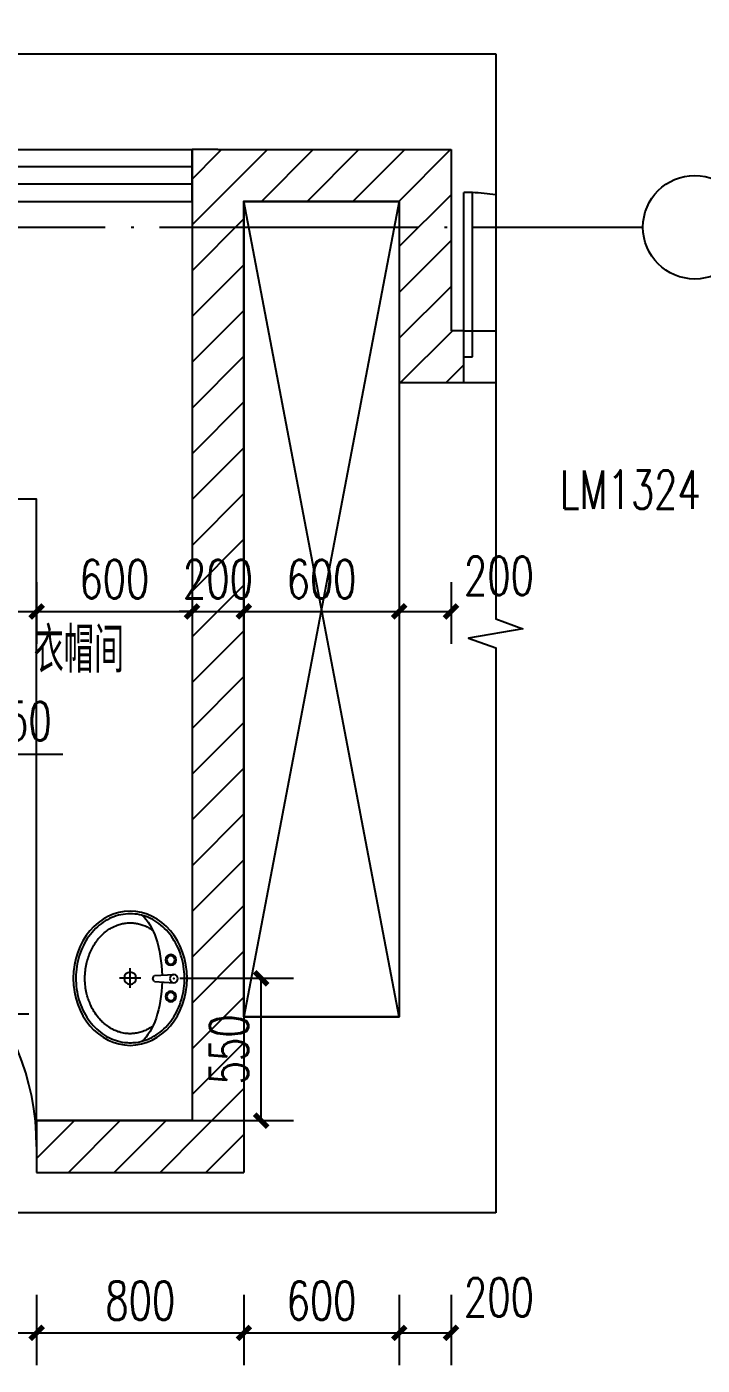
# Model space of a CAD drawing. Header units: millimetres. Extents: x -1048436 to -185795, y -983427 to 400387.
# Drawn here: x -610087 to -607479, y -718592 to -713423 of the extents above; entities that cross this region are included whole.
import ezdxf

# ---------------------------------------------------------------- set-up
doc = ezdxf.new("R2010")
doc.units = ezdxf.units.MM
doc.header["$LTSCALE"] = 500
doc.linetypes.add('DOTE', pattern=[2.42, 2, -0.2, 0.02, -0.2])
for name, color, linetype in [('PUB_DIM', 3, 'Continuous'), ('WINDOW', 4, 'Continuous'), ('建-填充', 9, 'Continuous'), ('建-墙', 254, 'Continuous'), ('建-文字', 4, 'Continuous'), ('建-洁具', 55, 'Continuous'), ('建-符号', 13, 'Continuous'), ('建-符号-引出', 150, 'Continuous'), ('建-符号-门编号', 13, 'Continuous'), ('建-轴线', 16, 'DOTE'), ('建-门扇', 32, 'Continuous')]:
    doc.layers.add(name, color=color, linetype=linetype)
doc.styles.add('_TCH_DIM', font='SIMPLEX', dxfattribs={"bigfont": 'GBCBIG'})
doc.styles.add('_TCH_DIM_T3', font='SIMPLEX', dxfattribs={"width": 0.705882, "bigfont": 'GBCBIG'})
doc.styles.add('_TCH_WINDOW', font='SIMPLEX', dxfattribs={"height": 3.5, "bigfont": 'GBCBIG'})
doc.styles.add('XD2008', font='xd-hzs.shx', dxfattribs={"width": 0.7, "bigfont": 'xd-hztxt.shx'})
doc.dimstyles.new('_TCH_ARCH&&50', dxfattribs={"dimtxt": 148.75, "dimasz": 50, "dimexe": 125, "dimexo": 150, "dimgap": 50, "dimtad": 1, "dimdec": 0, "dimzin": 0, "dimdsep": 46, "dimtxsty": '_TCH_DIM_T3', "dimblk": 'ARCHTICK', "dimcen": 0.09, "dimclrt": 7, "dimazin": 2, "dimtfac": 1, "dimtdec": 0, "dimtix": 1, "dimtmove": 2, "dimatfit": 3, "dimldrblk": 'ARCHTICK', "dimfxl": 1, "dimtolj": 1, "dimtzin": 0, "dimarcsym": 0})
pattern_1 = [(45, (0, 89.76), (-88.388383, 88.388383), [])]

# ---------------------------------------------------------------- blocks, each defined once
blk = doc.blocks.new('$lvtry$00000173')
at = {"color": 0}
for p, q in [((-10.7, -125), (-15.7, -50.1)), ((12, -125), (16, -50.1)), ((1.6, -177.1), (1.6, -260.4)), ((-35.1, -218.8), (40, -218.8))]:
    blk.add_line(p, q, dxfattribs=at)
for centre, radius in [((-69, -61.6), 20.6), ((-69, -61.6), 15.6), ((0.1, -50.1), 15.8), ((72.2, -61.6), 20.6), ((72.2, -61.6), 15.6), ((1.6, -218.8), 23.4)]:
    blk.add_circle(centre, radius, dxfattribs=at)
blk.add_arc((0.6, -116.9), 13.9, 215.486, 324.514, dxfattribs=at)
blk.add_ellipse((1.6, -218.8), major_axis=(-259, 0), ratio=0.848663, dxfattribs=at)
for start_param, end_param in [(4.764585, 5.931457), (3.493317, 4.671733)]:
    blk.add_ellipse((1.6, -214.5), major_axis=(-259, 0), ratio=0.459125, start_param=start_param, end_param=end_param, dxfattribs=at)
for points, knots in [([(-247.4, -218.8, 0), (-247.4, -226.1, 0), (-246.9, -233.4, 0), (-244.5, -252.6, 0), (-241.8, -264.5, 0), (-234, -287.6, 0), (-228.9, -298.9, 0), (-216.4, -320.7, 0), (-209.1, -331.1, 0), (-192.3, -350.8, 0), (-182.9, -360.1, 0), (-162.4, -377, 0), (-151.2, -384.8, 0), (-127.4, -398.6, 0), (-114.8, -404.6, 0), (-88.5, -414.7, 0), (-74.8, -418.8, 0), (-46.8, -424.9, 0), (-32.4, -426.9, 0), (-3.6, -428.9, 0), (11, -428.8, 0), (39.8, -426.4, 0), (54.1, -424.2, 0), (82, -417.7, 0), (95.6, -413.4, 0), (121.7, -402.9, 0), (134.2, -396.7, 0), (157.7, -382.6, 0), (168.7, -374.7, 0), (189, -357.5, 0), (198.2, -348.1, 0), (214.5, -328.2, 0), (221.7, -317.6, 0), (233.7, -295.7, 0), (238.6, -284.3, 0), (245.9, -261.1, 0), (248.4, -249.2, 0), (250.9, -225.2, 0), (250.9, -213.2, 0), (248.6, -189.2, 0), (246.1, -177.3, 0), (238.9, -154, 0), (234.1, -142.6, 0), (222.2, -120.6, 0), (215.1, -110.1, 0), (198.8, -90.1, 0), (189.6, -80.7, 0), (169.5, -63.4, 0), (158.5, -55.4, 0), (135.1, -41.2, 0), (122.6, -35, 0), (96.6, -24.4, 0), (83, -20.1, 0), (55.1, -13.5, 0), (40.8, -11.2, 0), (12, -8.8, 0), (-2.5, -8.6, 0), (-31.4, -10.4, 0), (-45.7, -12.4, 0), (-73.8, -18.4, 0), (-87.5, -22.5, 0), (-113.8, -32.5, 0), (-126.5, -38.5, 0), (-150.4, -52.2, 0), (-161.6, -59.9, 0), (-182.2, -76.8, 0), (-191.7, -86, 0), (-208.5, -105.6, 0), (-215.9, -116, 0), (-228.5, -137.8, 0), (-233.6, -149.1, 0), (-241.6, -172.2, 0), (-244.4, -184, 0), (-246.9, -203.6, 0), (-247.4, -211.2, 0), (-247.4, -218.8, 0)], [0, 0, 0, 0, 0.105369, 0.105369, 0.278747, 0.278747, 0.452125, 0.452125, 0.625504, 0.625504, 0.798882, 0.798882, 0.97226, 0.97226, 1.145639, 1.145639, 1.319017, 1.319017, 1.492395, 1.492395, 1.665774, 1.665774, 1.839152, 1.839152, 2.01253, 2.01253, 2.185909, 2.185909, 2.359287, 2.359287, 2.532665, 2.532665, 2.706044, 2.706044, 2.879422, 2.879422, 3.0528, 3.0528, 3.226179, 3.226179, 3.399557, 3.399557, 3.572935, 3.572935, 3.746313, 3.746313, 3.919692, 3.919692, 4.09307, 4.09307, 4.266448, 4.266448, 4.439827, 4.439827, 4.613205, 4.613205, 4.786583, 4.786583, 4.959962, 4.959962, 5.13334, 5.13334, 5.306718, 5.306718, 5.480097, 5.480097, 5.653475, 5.653475, 5.826853, 5.826853, 6.000232, 6.000232, 6.17361, 6.17361, 6.283185, 6.283185, 6.283185, 6.283185]), ([(-183.5, -131.4, 0), (-184.9, -133.4, 0), (-186.3, -135.4, 0), (-191.4, -143.3, 0), (-194.8, -149.3, 0), (-200.6, -161.5, 0), (-203.1, -167.7, 0), (-207.2, -180.3, 0), (-208.9, -186.7, 0), (-211.2, -199.2, 0), (-211.9, -205.4, 0), (-212.3, -214, 0), (-212.4, -216.4, 0), (-212.4, -218.8, 0), (-212.4, -225.2, 0), (-211.9, -231.7, 0), (-210, -246, 0), (-208.2, -253.8, 0), (-204.3, -266.5, 0), (-202.4, -271.5, 0), (-198.1, -281.4, 0), (-195.7, -286.3, 0), (-189.4, -297.6, 0), (-185.2, -304, 0), (-176, -316.2, 0), (-170.9, -322.2, 0), (-160.9, -332.4, 0), (-156.1, -336.8, 0), (-143.4, -347.4, 0), (-135.1, -353.3, 0), (-121.2, -361.8, 0), (-115.9, -364.8, 0), (-105.1, -370.2, 0), (-99.5, -372.8, 0), (-87.8, -377.6, 0), (-81.6, -379.8, 0), (-69, -383.8, 0), (-62.5, -385.6, 0), (-47.3, -389.1, 0), (-38.5, -390.6, 0), (-20.6, -392.8, 0), (-11.6, -393.4, 0), (6.5, -393.7, 0), (15.6, -393.3, 0), (33.6, -391.7, 0), (42.5, -390.5, 0), (59.4, -387.2, 0), (67.4, -385.2, 0), (83.1, -380.5, 0), (90.7, -377.7, 0), (105.6, -371.6, 0), (112.7, -368.2, 0), (126.6, -360.6, 0), (133.3, -356.5, 0), (146, -347.8, 0), (152, -343.1, 0), (163.2, -333.3, 0), (168.5, -328.1, 0), (178.3, -317.3, 0), (182.9, -311.7, 0), (190.4, -301, 0), (193.6, -296, 0), (200.4, -283.8, 0), (203.7, -276.5, 0), (208.6, -263.5, 0), (210.3, -257.8, 0), (213, -246.3, 0), (214.1, -240.5, 0), (215.6, -226.9, 0), (215.8, -219, 0), (215.1, -205.6, 0), (214.5, -200, 0), (212.5, -188.8, 0), (211.2, -183.3, 0), (206.3, -166.7, 0), (201.7, -155.9, 0), (193, -140.7, 0), (190, -136, 0), (186.8, -131.4, 0)], [5.740897, 5.740897, 5.740897, 5.740897, 5.780874, 5.780874, 5.896829, 5.896829, 6.012784, 6.012784, 6.128739, 6.128739, 6.240697, 6.240697, 6.283185, 6.283185, 6.283185, 6.399826, 6.399826, 6.5409, 6.5409, 6.634, 6.634, 6.7271, 6.7271, 6.852188, 6.852188, 6.977276, 6.977276, 7.077377, 7.077377, 7.229977, 7.229977, 7.317389, 7.317389, 7.404801, 7.404801, 7.497094, 7.497094, 7.589386, 7.589386, 7.712334, 7.712334, 7.835281, 7.835281, 7.958228, 7.958228, 8.081175, 8.081175, 8.194983, 8.194983, 8.30879, 8.30879, 8.422598, 8.422598, 8.537599, 8.537599, 8.6526, 8.6526, 8.767602, 8.767602, 8.884432, 8.884432, 8.982435, 8.982435, 9.119467, 9.119467, 9.224191, 9.224191, 9.328914, 9.328914, 9.470087, 9.470087, 9.571187, 9.571187, 9.672288, 9.672288, 9.874489, 9.874489, 9.967059, 9.967059, 9.967059, 9.967059])]:
    blk.add_open_spline(points, degree=3, knots=knots, dxfattribs=at)
for p in [(0.5, -49.9), (1.6, -218.8)]:
    blk.add_point(p, dxfattribs=at)
blk = doc.blocks.new('A$C19C77722')
at = {"layer": '建-洁具'}
for points in [[(8500, 0), (8500, -3150), (7900, -3150), (7900, 0), (8500, 0), (7900, -3150), (8500, -3150), (7900, 0)], [(7700, -3550.8), (7100, -3550.8), (7100, -1150), (6000, -1150)]]:
    blk.add_lwpolyline(points, dxfattribs=at)
at = {"layer": '建-洁具', "xscale": -0.9999999999999999, "rotation": 270.0096483672342}
blk.add_blockref('$lvtry$00000173', (7679.9, -3002.3), dxfattribs=at)
blk = doc.blocks.new('_ArchTick')
at = {"color": 0, "linetype": 'ByBlock', "const_width": 0.4}
blk.add_lwpolyline([(-0.5, -0.5), (0.5, 0.5)], dxfattribs=at)
blk = doc.blocks.new('*D971')
at = {"layer": 'Defpoints', "color": 0, "transparency": 16777216}
for p in [(-609646.2, -717097.2), (-609181.9, -717097.2), (-609646.2, -717646.9)]:
    blk.add_point(p, dxfattribs=at)
at = {"layer": 'PUB_DIM', "color": 0, "lineweight": -2, "transparency": 16777216}
for p, q in [((-609496.2, -717097.2), (-609056.9, -717097.2)), ((-609181.9, -717646.9), (-609181.9, -717097.2)), ((-609496.2, -717646.9), (-609056.9, -717646.9))]:
    blk.add_line(p, q, dxfattribs=at)
at = {"layer": 'PUB_DIM', "color": 0, "lineweight": -2, "transparency": 16777216, "xscale": 50, "yscale": 50, "zscale": 50}
for p, rotation in [((-609181.9, -717097.2), 90), ((-609181.9, -717646.9), 270)]:
    blk.add_blockref('_ArchTick', p, dxfattribs=dict(at, rotation=rotation))
at = {"layer": 'PUB_DIM', "color": 7, "transparency": 16777216, "insert": (-609306.3, -717372.1), "char_height": 148.75, "attachment_point": 5, "rotation": 90, "style": '_TCH_DIM_T3'}
blk.add_mtext('\\A1;550', dxfattribs=at)
blk = doc.blocks.new('*D2373')
at = {"layer": 'Defpoints', "color": 0, "transparency": 16777216}
for p in [(-611149, -715417.7), (-610049, -715417.7), (-610049, -715680.5)]:
    blk.add_point(p, dxfattribs=at)
at = {"layer": 'PUB_DIM', "color": 0, "lineweight": -2, "transparency": 16777216}
for p, q in [((-611149, -715567.7), (-611149, -715805.5)), ((-610049, -715567.7), (-610049, -715805.5)), ((-611149, -715680.5), (-610049, -715680.5))]:
    blk.add_line(p, q, dxfattribs=at)
at = {"layer": 'PUB_DIM', "color": 0, "lineweight": -2, "transparency": 16777216, "xscale": 50, "yscale": 50, "zscale": 50, "rotation": 180}
blk.add_blockref('_ArchTick', (-611149, -715680.5), dxfattribs=at)
at = {"layer": 'PUB_DIM', "color": 0, "lineweight": -2, "transparency": 16777216, "xscale": 50, "yscale": 50, "zscale": 50}
blk.add_blockref('_ArchTick', (-610049, -715680.5), dxfattribs=at)
at = {"layer": 'PUB_DIM', "color": 7, "transparency": 16777216, "insert": (-610599, -715556.1), "char_height": 148.75, "attachment_point": 5, "style": '_TCH_DIM_T3'}
blk.add_mtext('\\A1;1100', dxfattribs=at)
blk = doc.blocks.new('*D2374')
at = {"layer": 'Defpoints', "color": 0, "transparency": 16777216}
for p in [(-610049, -715417.7), (-609449, -715417.7), (-609449, -715680.5)]:
    blk.add_point(p, dxfattribs=at)
at = {"layer": 'PUB_DIM', "color": 0, "lineweight": -2, "transparency": 16777216}
for p, q in [((-610049, -715567.7), (-610049, -715805.5)), ((-609449, -715567.7), (-609449, -715805.5)), ((-610049, -715680.5), (-609449, -715680.5))]:
    blk.add_line(p, q, dxfattribs=at)
at = {"layer": 'PUB_DIM', "color": 0, "lineweight": -2, "transparency": 16777216, "xscale": 50, "yscale": 50, "zscale": 50, "rotation": 180}
blk.add_blockref('_ArchTick', (-610049, -715680.5), dxfattribs=at)
at = {"layer": 'PUB_DIM', "color": 0, "lineweight": -2, "transparency": 16777216, "xscale": 50, "yscale": 50, "zscale": 50}
blk.add_blockref('_ArchTick', (-609449, -715680.5), dxfattribs=at)
at = {"layer": 'PUB_DIM', "color": 7, "transparency": 16777216, "insert": (-609749, -715556.1), "char_height": 148.75, "attachment_point": 5, "style": '_TCH_DIM_T3'}
blk.add_mtext('\\A1;600', dxfattribs=at)
blk = doc.blocks.new('*D2375')
at = {"layer": 'Defpoints', "color": 0, "transparency": 16777216}
for p in [(-609449, -715417.7), (-609249, -715417.7), (-609249, -715680.5)]:
    blk.add_point(p, dxfattribs=at)
at = {"layer": 'PUB_DIM', "color": 0, "lineweight": -2, "transparency": 16777216}
for p, q in [((-609449, -715567.7), (-609449, -715805.5)), ((-609249, -715567.7), (-609249, -715805.5)), ((-609449, -715680.5), (-609499, -715680.5)), ((-609449, -715680.5), (-609249, -715680.5)), ((-609249, -715680.5), (-609199, -715680.5))]:
    blk.add_line(p, q, dxfattribs=at)
at = {"layer": 'PUB_DIM', "color": 0, "lineweight": -2, "transparency": 16777216, "xscale": 50, "yscale": 50, "zscale": 50}
blk.add_blockref('_ArchTick', (-609449, -715680.5), dxfattribs=at)
at = {"layer": 'PUB_DIM', "color": 0, "lineweight": -2, "transparency": 16777216, "xscale": 50, "yscale": 50, "zscale": 50, "rotation": 180}
blk.add_blockref('_ArchTick', (-609249, -715680.5), dxfattribs=at)
at = {"layer": 'PUB_DIM', "color": 7, "transparency": 16777216, "insert": (-609349, -715556.1), "char_height": 148.75, "attachment_point": 5, "style": '_TCH_DIM_T3'}
blk.add_mtext('\\A1;200', dxfattribs=at)
blk = doc.blocks.new('*D2376')
at = {"layer": 'Defpoints', "color": 0, "transparency": 16777216}
for p in [(-609249, -715417.7), (-608649, -715417.7), (-608649, -715680.5)]:
    blk.add_point(p, dxfattribs=at)
at = {"layer": 'PUB_DIM', "color": 0, "lineweight": -2, "transparency": 16777216}
for p, q in [((-609249, -715567.7), (-609249, -715805.5)), ((-608649, -715567.7), (-608649, -715805.5)), ((-609249, -715680.5), (-608649, -715680.5))]:
    blk.add_line(p, q, dxfattribs=at)
at = {"layer": 'PUB_DIM', "color": 0, "lineweight": -2, "transparency": 16777216, "xscale": 50, "yscale": 50, "zscale": 50, "rotation": 180}
blk.add_blockref('_ArchTick', (-609249, -715680.5), dxfattribs=at)
at = {"layer": 'PUB_DIM', "color": 0, "lineweight": -2, "transparency": 16777216, "xscale": 50, "yscale": 50, "zscale": 50}
blk.add_blockref('_ArchTick', (-608649, -715680.5), dxfattribs=at)
at = {"layer": 'PUB_DIM', "color": 7, "transparency": 16777216, "insert": (-608949, -715556.1), "char_height": 148.75, "attachment_point": 5, "style": '_TCH_DIM_T3'}
blk.add_mtext('\\A1;600', dxfattribs=at)
blk = doc.blocks.new('*D2377')
at = {"layer": 'Defpoints', "color": 0, "transparency": 16777216}
for p in [(-608649, -715417.7), (-608449, -715417.7), (-608449, -715680.5)]:
    blk.add_point(p, dxfattribs=at)
at = {"layer": 'PUB_DIM', "color": 0, "lineweight": -2, "transparency": 16777216}
for p, q in [((-608649, -715567.7), (-608649, -715805.5)), ((-608449, -715567.7), (-608449, -715805.5)), ((-608649, -715680.5), (-608449, -715680.5))]:
    blk.add_line(p, q, dxfattribs=at)
at = {"layer": 'PUB_DIM', "color": 0, "lineweight": -2, "transparency": 16777216, "xscale": 50, "yscale": 50, "zscale": 50, "rotation": 180}
blk.add_blockref('_ArchTick', (-608649, -715680.5), dxfattribs=at)
at = {"layer": 'PUB_DIM', "color": 0, "lineweight": -2, "transparency": 16777216, "xscale": 50, "yscale": 50, "zscale": 50}
blk.add_blockref('_ArchTick', (-608449, -715680.5), dxfattribs=at)
at = {"layer": 'PUB_DIM', "color": 7, "transparency": 16777216, "insert": (-608264, -715543), "char_height": 148.75, "attachment_point": 5, "style": '_TCH_DIM_T3'}
blk.add_mtext('\\A1;200', dxfattribs=at)
blk = doc.blocks.new('*D2396')
at = {"layer": 'Defpoints', "color": 0, "transparency": 16777216}
for p in [(-611049, -718169.5), (-610049, -718169.5), (-610049, -718466.6)]:
    blk.add_point(p, dxfattribs=at)
at = {"layer": 'PUB_DIM', "color": 0, "lineweight": -2, "transparency": 16777216}
for p, q in [((-611049, -718319.5), (-611049, -718591.6)), ((-610049, -718319.5), (-610049, -718591.6)), ((-611049, -718466.6), (-610049, -718466.6))]:
    blk.add_line(p, q, dxfattribs=at)
at = {"layer": 'PUB_DIM', "color": 0, "lineweight": -2, "transparency": 16777216, "xscale": 50, "yscale": 50, "zscale": 50, "rotation": 180}
blk.add_blockref('_ArchTick', (-611049, -718466.6), dxfattribs=at)
at = {"layer": 'PUB_DIM', "color": 0, "lineweight": -2, "transparency": 16777216, "xscale": 50, "yscale": 50, "zscale": 50}
blk.add_blockref('_ArchTick', (-610049, -718466.6), dxfattribs=at)
at = {"layer": 'PUB_DIM', "color": 7, "transparency": 16777216, "insert": (-610549, -718342.2), "char_height": 148.75, "attachment_point": 5, "style": '_TCH_DIM_T3'}
blk.add_mtext('\\A1;1000', dxfattribs=at)
blk = doc.blocks.new('*D2397')
at = {"layer": 'Defpoints', "color": 0, "transparency": 16777216}
for p in [(-610049, -718169.5), (-609249, -718169.5), (-609249, -718466.6)]:
    blk.add_point(p, dxfattribs=at)
at = {"layer": 'PUB_DIM', "color": 0, "lineweight": -2, "transparency": 16777216}
for p, q in [((-610049, -718319.5), (-610049, -718591.6)), ((-609249, -718319.5), (-609249, -718591.6)), ((-610049, -718466.6), (-609249, -718466.6))]:
    blk.add_line(p, q, dxfattribs=at)
at = {"layer": 'PUB_DIM', "color": 0, "lineweight": -2, "transparency": 16777216, "xscale": 50, "yscale": 50, "zscale": 50, "rotation": 180}
blk.add_blockref('_ArchTick', (-610049, -718466.6), dxfattribs=at)
at = {"layer": 'PUB_DIM', "color": 0, "lineweight": -2, "transparency": 16777216, "xscale": 50, "yscale": 50, "zscale": 50}
blk.add_blockref('_ArchTick', (-609249, -718466.6), dxfattribs=at)
at = {"layer": 'PUB_DIM', "color": 7, "transparency": 16777216, "insert": (-609649, -718342.2), "char_height": 148.75, "attachment_point": 5, "style": '_TCH_DIM_T3'}
blk.add_mtext('\\A1;800', dxfattribs=at)
blk = doc.blocks.new('*D2398')
at = {"layer": 'Defpoints', "color": 0, "transparency": 16777216}
for p in [(-609249, -718169.5), (-608649, -718169.5), (-608649, -718466.6)]:
    blk.add_point(p, dxfattribs=at)
at = {"layer": 'PUB_DIM', "color": 0, "lineweight": -2, "transparency": 16777216}
for p, q in [((-609249, -718319.5), (-609249, -718591.6)), ((-608649, -718319.5), (-608649, -718591.6)), ((-609249, -718466.6), (-608649, -718466.6))]:
    blk.add_line(p, q, dxfattribs=at)
at = {"layer": 'PUB_DIM', "color": 0, "lineweight": -2, "transparency": 16777216, "xscale": 50, "yscale": 50, "zscale": 50, "rotation": 180}
blk.add_blockref('_ArchTick', (-609249, -718466.6), dxfattribs=at)
at = {"layer": 'PUB_DIM', "color": 0, "lineweight": -2, "transparency": 16777216, "xscale": 50, "yscale": 50, "zscale": 50}
blk.add_blockref('_ArchTick', (-608649, -718466.6), dxfattribs=at)
at = {"layer": 'PUB_DIM', "color": 7, "transparency": 16777216, "insert": (-608949, -718342.2), "char_height": 148.75, "attachment_point": 5, "style": '_TCH_DIM_T3'}
blk.add_mtext('\\A1;600', dxfattribs=at)
blk = doc.blocks.new('*D2399')
at = {"layer": 'Defpoints', "color": 0, "transparency": 16777216}
for p in [(-608649, -718169.5), (-608449, -718169.5), (-608449, -718466.6)]:
    blk.add_point(p, dxfattribs=at)
at = {"layer": 'PUB_DIM', "color": 0, "lineweight": -2, "transparency": 16777216}
for p, q in [((-608649, -718319.5), (-608649, -718591.6)), ((-608449, -718319.5), (-608449, -718591.6)), ((-608649, -718466.6), (-608449, -718466.6))]:
    blk.add_line(p, q, dxfattribs=at)
at = {"layer": 'PUB_DIM', "color": 0, "lineweight": -2, "transparency": 16777216, "xscale": 50, "yscale": 50, "zscale": 50, "rotation": 180}
blk.add_blockref('_ArchTick', (-608649, -718466.6), dxfattribs=at)
at = {"layer": 'PUB_DIM', "color": 0, "lineweight": -2, "transparency": 16777216, "xscale": 50, "yscale": 50, "zscale": 50}
blk.add_blockref('_ArchTick', (-608449, -718466.6), dxfattribs=at)
at = {"layer": 'PUB_DIM', "color": 7, "transparency": 16777216, "insert": (-608264, -718329.1), "char_height": 148.75, "attachment_point": 5, "style": '_TCH_DIM_T3'}
blk.add_mtext('\\A1;200', dxfattribs=at)

msp = doc.modelspace()

# ---------------------------------------------------------------- linework, layer by layer
at = {"layer": 'WINDOW'}
for p, q in [((-611149, -713896.9), (-609449, -713896.9)), ((-609449, -713963.6), (-611149, -713963.6)), ((-609449, -714030.2), (-611149, -714030.2))]:
    msp.add_line(p, q, dxfattribs=at)
at = {"layer": '建-墙'}
for p, q in [((-609349, -713896.9), (-609449, -713896.9)), ((-609349, -713896.9), (-608449, -713896.9)), ((-608449, -713896.9), (-608449, -714596.9)), ((-608399, -714596.9), (-608449, -714596.9)), ((-608399, -714796.9), (-608399, -714596.9)), ((-610049, -717846.9), (-609249, -717846.9))]:
    msp.add_line(p, q, dxfattribs=at)
at = {"layer": '建-符号'}
for p, q in [((-607909.9, -714196.9), (-607707.7, -714196.9)), ((-608276.1, -718003.2), (-608276.1, -718003.2)), ((-608276.1, -718003.2), (-608276.1, -718003.2))]:
    msp.add_line(p, q, dxfattribs=at)
for points in [[(-617486.3, -713527.7), (-612937.5, -713527.7), (-612899.2, -713422.7), (-612862.2, -713632.7), (-612825, -713527.7), (-608276.1, -713527.7)], [(-608276.1, -713527.7), (-608276.1, -715709.2), (-608171.1, -715747.4), (-608381.1, -715784.4), (-608276.1, -715821.7), (-608276.1, -718003.2)], [(-608276.1, -718003.2), (-612825, -718003.2), (-612863.2, -718108.2), (-612900.2, -717898.2), (-612937.5, -718003.2), (-617486.3, -718003.2)]]:
    msp.add_lwpolyline(points, dxfattribs=at)
msp.add_circle((-607507.7, -714196.9), 200, dxfattribs=at)
at = {"layer": '建-轴线'}
msp.add_lwpolyline([(-618044, -714196.9), (-607909.9, -714196.9)], dxfattribs=at)
at = {"layer": '建-门扇'}
for p, q in [((-608399, -714696.9), (-608399, -714063.1)), ((-608366.5, -714063.1), (-608399, -714063.1)), ((-608366.5, -714696.9), (-608366.5, -714063.1)), ((-608399, -714596.9), (-608276.1, -714596.9)), ((-608399, -714696.9), (-608366.5, -714696.9)), ((-608399, -714796.9), (-608276.1, -714796.9))]:
    msp.add_line(p, q, dxfattribs=at)
msp.add_arc((-608382.7, -714696.9), 633.8, 80.3131, 88.5307, dxfattribs=at)

# ---------------------------------------------------------------- texts
at = {"layer": '建-符号-门编号', "style": '_TCH_WINDOW', "width": 0.705882}
msp.add_text('LM1324', height=148.75, dxfattribs=at).set_placement((-608029, -715284.5))

# ---------------------------------------------------------------- dimensions: what is measured, and where the dimension line sits
at = {"layer": 'PUB_DIM'}
for p1, p2, picture, middle in [((-611049, -718169.5), (-610049, -718169.5), '*D2396', (-610549, -718342.2)), ((-610049, -718169.5), (-609249, -718169.5), '*D2397', (-609649, -718342.2)), ((-609249, -718169.5), (-608649, -718169.5), '*D2398', (-608949, -718342.2))]:
    dim = msp.add_aligned_dim(p1=p1, p2=p2, distance=-297.1, dimstyle='_TCH_ARCH&&50', dxfattribs=at)
    dim.commit()
    dim.dimension.update_dxf_attribs({"geometry": picture, "text_midpoint": middle})
dim = msp.add_linear_dim(base=(-608449, -718466.6), p1=(-608649, -718169.5), p2=(-608449, -718169.5), angle=0, dimstyle='_TCH_ARCH&&50', dxfattribs=at)
dim.commit()
dim.dimension.update_dxf_attribs({"geometry": '*D2399', "text_midpoint": (-608264, -718329.1), "dimtype": 129})

# ---------------------------------------------------------------- next in the draw order: block references
msp.add_blockref('A$C19C77722', (-617149, -714096.5))

# ---------------------------------------------------------------- next in the draw order: hatches: boundary and pattern name
at = {"layer": '建-填充'}
h = msp.add_hatch(dxfattribs=at)
h.set_pattern_fill('普通砖', color=256, scale=50, style=0)
h.set_pattern_definition(pattern_1)
h.paths.add_polyline_path([(-609349, -713896.9), (-609449, -713896.9), (-609449, -714096.9), (-609349, -714030.2)])
h = msp.add_hatch(dxfattribs=at)
h.set_pattern_fill('普通砖', color=256, scale=50, style=0)
h.set_pattern_definition(pattern_1)
h.paths.add_polyline_path([(-609349, -714030.2), (-609249, -714096.9), (-608649, -714096.9), (-608449, -713896.9), (-609349, -713896.9)])
h = msp.add_hatch(dxfattribs=at)
h.set_pattern_fill('普通砖', color=256, scale=50, style=0)
h.set_pattern_definition(pattern_1)
h.paths.add_polyline_path([(-608449, -713896.9), (-608649, -714096.9), (-608649, -714796.9), (-608449, -714596.9)])
h = msp.add_hatch(dxfattribs=at)
h.set_pattern_fill('普通砖', color=256, scale=50, style=0)
h.set_pattern_definition(pattern_1)
h.paths.add_polyline_path([(-609349, -714030.2), (-609449, -714096.9), (-609449, -717646.9), (-609249, -717846.9), (-609249, -714096.9)])
h = msp.add_hatch(dxfattribs=at)
h.set_pattern_fill('普通砖', color=256, scale=50, style=0)
h.set_pattern_definition(pattern_1)
h.paths.add_polyline_path([(-608649, -714796.9), (-608399, -714796.9), (-608399, -714596.9), (-608449, -714596.9)])
h = msp.add_hatch(dxfattribs=at)
h.set_pattern_fill('普通砖', color=256, scale=50, style=0)
h.set_pattern_definition(pattern_1)
h.paths.add_polyline_path([(-609449, -717646.9), (-610049, -717646.9), (-610049, -717846.9), (-609249, -717846.9)])

# ---------------------------------------------------------------- next in the draw order: linework, layer by layer
at = {"layer": 'WINDOW'}
for p, q in [((-609449, -714096.9), (-609449, -713896.9)), ((-611149, -714096.9), (-609449, -714096.9))]:
    msp.add_line(p, q, dxfattribs=at)
at = {"layer": '建-墙'}
for p, q in [((-609449, -713896.9), (-609449, -714096.9)), ((-609449, -714096.9), (-609449, -717646.9)), ((-609249, -714096.9), (-609249, -717846.9)), ((-609249, -714096.9), (-608649, -714096.9)), ((-608649, -714096.9), (-608649, -714796.9)), ((-608649, -714796.9), (-608399, -714796.9)), ((-609449, -717646.9), (-610049, -717646.9)), ((-610049, -717646.9), (-610049, -717846.9))]:
    msp.add_line(p, q, dxfattribs=at)
at = {"layer": '建-符号-引出'}
for p, q in [((-610830.2, -716231.2), (-609948, -716231.2)), ((-610843.7, -717234.3), (-610078.8, -717234.3))]:
    msp.add_line(p, q, dxfattribs=at)
at = {"layer": '建-门扇'}
msp.add_arc((-611024, -717746.9), 975, 360, 88.5307, dxfattribs=at)

# ---------------------------------------------------------------- next in the draw order: texts
at = {"layer": '建-文字'}
for s, height, style, width, p in [('衣帽间', 175, 'XD2008', 0.7, (-610060.4, -715917.2)), ('50', 148.75, '_TCH_DIM', 0.705882, (-610170.5, -716178.7))]:
    msp.add_text(s, height=height, dxfattribs=dict(at, style=style, width=width)).set_placement(p)

# ---------------------------------------------------------------- next in the draw order: dimensions: what is measured, and where the dimension line sits
at = {"layer": 'PUB_DIM'}
for p1, p2, distance, picture, middle in [((-611149, -715417.7), (-610049, -715417.7), -262.8, '*D2373', (-610599, -715556.1)), ((-610049, -715417.7), (-609449, -715417.7), -262.8, '*D2374', (-609749, -715556.1)), ((-609449, -715417.7), (-609249, -715417.7), -262.8, '*D2375', (-609349, -715556.1)), ((-609249, -715417.7), (-608649, -715417.7), -262.8, '*D2376', (-608949, -715556.1)), ((-609646.2, -717646.9), (-609646.2, -717097.2), -464.2, '*D971', (-609306.3, -717372.1))]:
    dim = msp.add_aligned_dim(p1=p1, p2=p2, distance=distance, dimstyle='_TCH_ARCH&&50', dxfattribs=at)
    dim.commit()
    dim.dimension.update_dxf_attribs({"geometry": picture, "text_midpoint": middle})
dim = msp.add_linear_dim(base=(-608449, -715680.5), p1=(-608649, -715417.7), p2=(-608449, -715417.7), angle=0, dimstyle='_TCH_ARCH&&50', dxfattribs=at)
dim.commit()
dim.dimension.update_dxf_attribs({"geometry": '*D2377', "text_midpoint": (-608264, -715543), "dimtype": 129})

doc.saveas('drawing.dxf')
